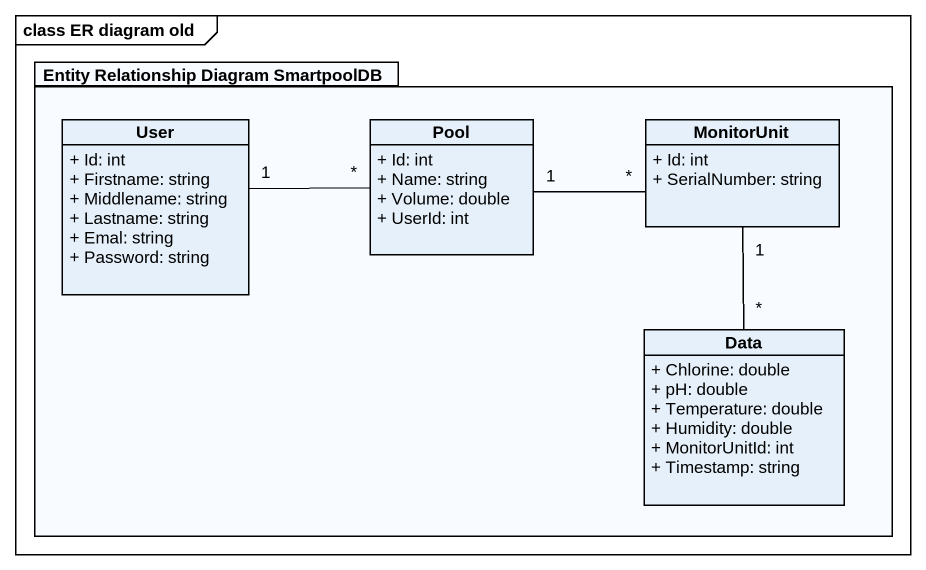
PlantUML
@startuml
mainframe class ER diagram old
hide circle
hide empty members
skinparam classAttributeIconSize 0
package "Entity Relationship Diagram SmartpoolDB" as Entity_Relationship_Diagram {
  class User {
    + Id: int
    + Firstname: string
    + Middlename: string
    + Lastname: string
    + Emal: string
    + Password: string
  }
  class Pool {
    + Id: int
    + Name: string
    + Volume: double
    + UserId: int
  }
  class MonitorUnit {
    + Id: int
    + SerialNumber: string
  }
  class Data {
    + Chlorine: double
    + pH: double
    + Temperature: double
    + Humidity: double
    + MonitorUnitId: int
    + Timestamp: string
  }
}
User "1" -right- "*" Pool
Pool "1" -right- "*" MonitorUnit
MonitorUnit "1" -- "*" Data
@enduml
